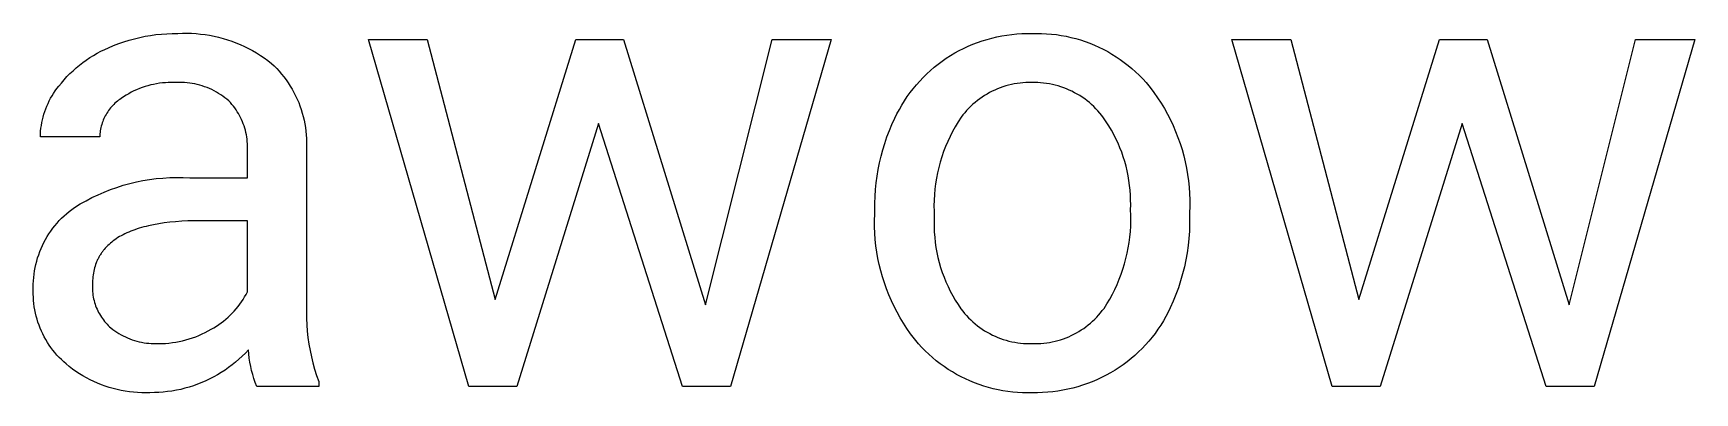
# Model space of a CAD drawing. Header units: millimetres. Extents: x 2840 to 6121, y 744 to 3036.
# Drawn here: x 5160.4 to 5254.7, y 885.3 to 905.7 of the extents above; entities that cross this region are included whole.
import ezdxf

# ---------------------------------------------------------------- set-up
doc = ezdxf.new("R2010")
doc.units = ezdxf.units.MM
doc.header["$MEASUREMENT"] = 0
doc.layers.add('Domyślny', color=7, linetype='Continuous', true_color=0x000000)

msp = doc.modelspace()

# ---------------------------------------------------------------- linework, layer by layer
at = {"layer": 'Domyślny'}
for p, q in [((5164.461, 904.817), (5164.681, 904.915)), ((5164.681, 904.915), (5164.967, 905.037)), ((5164.967, 905.037), (5165.257, 905.148)), ((5165.257, 905.148), (5165.55, 905.25)), ((5165.55, 905.25), (5165.847, 905.343)), ((5165.847, 905.343), (5166.146, 905.425)), ((5166.146, 905.425), (5166.448, 905.498)), ((5166.448, 905.498), (5166.753, 905.561)), ((5166.753, 905.561), (5167.059, 905.613)), ((5167.059, 905.613), (5167.366, 905.656)), ((5167.366, 905.656), (5167.675, 905.688)), ((5167.675, 905.688), (5167.985, 905.71)), ((5167.985, 905.71), (5168.296, 905.722)), ((5168.296, 905.722), (5168.606, 905.723)), ((5168.606, 905.723), (5168.866, 905.734)), ((5168.866, 905.734), (5169.125, 905.736)), ((5169.125, 905.736), (5169.384, 905.73)), ((5169.384, 905.73), (5169.643, 905.715)), ((5169.643, 905.715), (5169.902, 905.691)), ((5169.902, 905.691), (5170.159, 905.658)), ((5170.159, 905.658), (5170.415, 905.617)), ((5170.415, 905.617), (5170.67, 905.568)), ((5170.67, 905.568), (5170.923, 905.51)), ((5170.923, 905.51), (5171.174, 905.443)), ((5171.174, 905.443), (5171.422, 905.368)), ((5171.422, 905.368), (5171.668, 905.285)), ((5171.668, 905.285), (5171.91, 905.193)), ((5171.91, 905.193), (5172.15, 905.094)), ((5172.15, 905.094), (5172.386, 904.986)), ((5172.386, 904.986), (5172.619, 904.871)), ((5185.113, 885.673), (5179.419, 905.375)), ((5179.419, 905.375), (5182.756, 905.375)), ((5182.756, 905.375), (5186.619, 890.625)), ((5186.619, 890.625), (5191.188, 905.375)), ((5191.188, 905.375), (5193.89, 905.375)), ((5193.89, 905.375), (5198.552, 890.315)), ((5198.552, 890.315), (5202.322, 905.375)), ((5205.676, 905.375), (5199.966, 885.673)), ((5202.322, 905.375), (5205.676, 905.375)), ((5213.191, 904.877), (5213.45, 904.997)), ((5213.45, 904.997), (5213.713, 905.107)), ((5213.713, 905.107), (5213.979, 905.209)), ((5213.979, 905.209), (5214.248, 905.302)), ((5214.248, 905.302), (5214.521, 905.386)), ((5214.521, 905.386), (5214.796, 905.461)), ((5214.796, 905.461), (5215.073, 905.526)), ((5215.073, 905.526), (5215.353, 905.583)), ((5215.353, 905.583), (5215.634, 905.63)), ((5215.634, 905.63), (5215.917, 905.667)), ((5215.917, 905.667), (5216.2, 905.695)), ((5216.2, 905.695), (5216.485, 905.714)), ((5216.485, 905.714), (5216.77, 905.723)), ((5216.77, 905.723), (5217.055, 905.723)), ((5217.055, 905.723), (5217.335, 905.728)), ((5217.335, 905.728), (5217.615, 905.724)), ((5217.615, 905.724), (5217.895, 905.71)), ((5217.895, 905.71), (5218.175, 905.687)), ((5218.175, 905.687), (5218.453, 905.654)), ((5218.453, 905.654), (5218.73, 905.612)), ((5218.73, 905.612), (5219.006, 905.561)), ((5219.006, 905.561), (5219.279, 905.5)), ((5219.279, 905.5), (5219.551, 905.43)), ((5219.551, 905.43), (5219.819, 905.351)), ((5219.819, 905.351), (5220.085, 905.262)), ((5220.085, 905.262), (5220.348, 905.165)), ((5220.348, 905.165), (5220.608, 905.059)), ((5220.608, 905.059), (5220.863, 904.944)), ((5220.863, 904.944), (5221.115, 904.821)), ((5234.106, 885.673), (5228.412, 905.375)), ((5228.412, 905.375), (5231.75, 905.375)), ((5231.75, 905.375), (5235.613, 890.625)), ((5235.613, 890.625), (5240.181, 905.375)), ((5240.181, 905.375), (5242.884, 905.375)), ((5242.884, 905.375), (5247.545, 890.315)), ((5247.545, 890.315), (5251.315, 905.375)), ((5254.669, 905.375), (5248.959, 885.673)), ((5251.315, 905.375), (5254.669, 905.375)), ((5163.031, 903.924), (5163.222, 904.072)), ((5163.222, 904.072), (5163.417, 904.213)), ((5163.417, 904.213), (5163.617, 904.348)), ((5163.617, 904.348), (5163.822, 904.476)), ((5163.822, 904.476), (5164.031, 904.596)), ((5164.031, 904.596), (5164.244, 904.71)), ((5164.244, 904.71), (5164.461, 904.817)), ((5172.619, 904.871), (5172.847, 904.748)), ((5172.847, 904.748), (5173.071, 904.617)), ((5173.071, 904.617), (5173.291, 904.479)), ((5173.291, 904.479), (5173.506, 904.334)), ((5173.506, 904.334), (5173.715, 904.181)), ((5173.715, 904.181), (5173.92, 904.022)), ((5173.92, 904.022), (5174.073, 903.878)), ((5211.522, 903.802), (5211.743, 903.98)), ((5211.743, 903.98), (5211.97, 904.151)), ((5211.97, 904.151), (5212.202, 904.314)), ((5212.202, 904.314), (5212.44, 904.469)), ((5212.44, 904.469), (5212.686, 904.613)), ((5212.686, 904.613), (5212.936, 904.749)), ((5212.936, 904.749), (5213.191, 904.877)), ((5221.115, 904.821), (5221.362, 904.689)), ((5221.362, 904.689), (5221.605, 904.548)), ((5221.605, 904.548), (5221.843, 904.4)), ((5221.843, 904.4), (5222.075, 904.244)), ((5222.075, 904.244), (5222.303, 904.079)), ((5222.303, 904.079), (5222.524, 903.908)), ((5162.002, 902.908), (5162.159, 903.092)), ((5162.159, 903.092), (5162.322, 903.27)), ((5162.322, 903.27), (5162.491, 903.442)), ((5162.491, 903.442), (5162.665, 903.609)), ((5162.665, 903.609), (5162.846, 903.769)), ((5162.846, 903.769), (5163.031, 903.924)), ((5174.073, 903.878), (5174.22, 903.728)), ((5174.22, 903.728), (5174.362, 903.574)), ((5174.362, 903.574), (5174.499, 903.414)), ((5174.499, 903.414), (5174.63, 903.25)), ((5174.63, 903.25), (5174.756, 903.082)), ((5174.756, 903.082), (5174.876, 902.91)), ((5210.702, 903.019), (5210.897, 903.225)), ((5210.897, 903.225), (5211.099, 903.424)), ((5211.099, 903.424), (5211.308, 903.617)), ((5211.308, 903.617), (5211.522, 903.802)), ((5222.524, 903.908), (5222.74, 903.728)), ((5222.74, 903.728), (5222.949, 903.542)), ((5222.949, 903.542), (5223.152, 903.349)), ((5223.152, 903.349), (5223.348, 903.148)), ((5223.348, 903.148), (5223.537, 902.942)), ((5161.396, 902.04), (5161.478, 902.182)), ((5161.478, 902.182), (5161.564, 902.321)), ((5161.564, 902.321), (5161.655, 902.457)), ((5161.655, 902.457), (5161.751, 902.59)), ((5161.751, 902.59), (5161.852, 902.72)), ((5161.852, 902.72), (5162.002, 902.908)), ((5165.536, 902.126), (5165.397, 902.03)), ((5165.678, 902.216), (5165.536, 902.126)), ((5165.823, 902.301), (5165.678, 902.216)), ((5165.971, 902.382), (5165.823, 902.301)), ((5166.122, 902.457), (5165.971, 902.382)), ((5166.275, 902.527), (5166.122, 902.457)), ((5166.431, 902.592), (5166.275, 902.527)), ((5166.588, 902.651), (5166.431, 902.592)), ((5166.748, 902.705), (5166.588, 902.651)), ((5166.909, 902.753), (5166.748, 902.705)), ((5167.072, 902.796), (5166.909, 902.753)), ((5167.236, 902.833), (5167.072, 902.796)), ((5167.401, 902.865), (5167.236, 902.833)), ((5167.568, 902.891), (5167.401, 902.865)), ((5167.735, 902.911), (5167.568, 902.891)), ((5167.903, 902.925), (5167.735, 902.911)), ((5168.071, 902.934), (5167.903, 902.925)), ((5168.239, 902.937), (5168.071, 902.934)), ((5168.408, 902.934), (5168.239, 902.937)), ((5168.553, 902.942), (5168.408, 902.934)), ((5168.699, 902.945), (5168.553, 902.942)), ((5168.846, 902.943), (5168.699, 902.945)), ((5168.991, 902.936), (5168.846, 902.943)), ((5169.137, 902.924), (5168.991, 902.936)), ((5169.282, 902.906), (5169.137, 902.924)), ((5169.427, 902.884), (5169.282, 902.906)), ((5169.57, 902.857), (5169.427, 902.884)), ((5169.713, 902.825), (5169.57, 902.857)), ((5169.854, 902.788), (5169.713, 902.825)), ((5169.994, 902.746), (5169.854, 902.788)), ((5170.132, 902.699), (5169.994, 902.746)), ((5170.269, 902.648), (5170.132, 902.699)), ((5170.404, 902.592), (5170.269, 902.648)), ((5170.537, 902.531), (5170.404, 902.592)), ((5170.667, 902.466), (5170.537, 902.531)), ((5170.796, 902.396), (5170.667, 902.466)), ((5170.921, 902.322), (5170.796, 902.396)), ((5171.045, 902.243), (5170.921, 902.322)), ((5171.165, 902.16), (5171.045, 902.243)), ((5171.282, 902.073), (5171.165, 902.16)), ((5174.876, 902.91), (5174.99, 902.734)), ((5174.99, 902.734), (5175.098, 902.553)), ((5175.098, 902.553), (5175.199, 902.37)), ((5175.199, 902.37), (5175.295, 902.182)), ((5175.295, 902.182), (5175.384, 901.992)), ((5209.836, 901.897), (5209.994, 902.133)), ((5209.994, 902.133), (5210.16, 902.363)), ((5210.16, 902.363), (5210.333, 902.587)), ((5210.333, 902.587), (5210.514, 902.806)), ((5210.514, 902.806), (5210.702, 903.019)), ((5214.236, 902.107), (5214.1, 902.011)), ((5214.375, 902.197), (5214.236, 902.107)), ((5214.517, 902.283), (5214.375, 902.197)), ((5214.661, 902.364), (5214.517, 902.283)), ((5214.809, 902.44), (5214.661, 902.364)), ((5214.959, 902.51), (5214.809, 902.44)), ((5215.111, 902.576), (5214.959, 902.51)), ((5215.266, 902.636), (5215.111, 902.576)), ((5215.422, 902.691), (5215.266, 902.636)), ((5215.581, 902.74), (5215.422, 902.691)), ((5215.741, 902.784), (5215.581, 902.74)), ((5215.902, 902.822), (5215.741, 902.784)), ((5216.065, 902.855), (5215.902, 902.822)), ((5216.228, 902.883), (5216.065, 902.855)), ((5216.393, 902.904), (5216.228, 902.883)), ((5216.558, 902.92), (5216.393, 902.904)), ((5216.723, 902.93), (5216.558, 902.92)), ((5216.889, 902.935), (5216.723, 902.93)), ((5217.055, 902.934), (5216.889, 902.935)), ((5217.223, 902.935), (5217.055, 902.934)), ((5217.392, 902.931), (5217.223, 902.935)), ((5217.56, 902.921), (5217.392, 902.931)), ((5217.728, 902.905), (5217.56, 902.921)), ((5217.895, 902.884), (5217.728, 902.905)), ((5218.061, 902.857), (5217.895, 902.884)), ((5218.226, 902.824), (5218.061, 902.857)), ((5218.39, 902.785), (5218.226, 902.824)), ((5218.553, 902.74), (5218.39, 902.785)), ((5218.714, 902.691), (5218.553, 902.74)), ((5218.873, 902.635), (5218.714, 902.691)), ((5219.03, 902.574), (5218.873, 902.635)), ((5219.185, 902.508), (5219.03, 902.574)), ((5219.337, 902.436), (5219.185, 902.508)), ((5219.487, 902.359), (5219.337, 902.436)), ((5219.634, 902.277), (5219.487, 902.359)), ((5219.779, 902.19), (5219.634, 902.277)), ((5219.92, 902.098), (5219.779, 902.19)), ((5220.058, 902.001), (5219.92, 902.098)), ((5223.537, 902.942), (5223.765, 902.659)), ((5223.765, 902.659), (5223.983, 902.369)), ((5223.983, 902.369), (5224.191, 902.072)), ((5161.014, 901.135), (5161.065, 901.291)), ((5161.065, 901.291), (5161.121, 901.445)), ((5161.121, 901.445), (5161.182, 901.597)), ((5161.182, 901.597), (5161.248, 901.747)), ((5161.248, 901.747), (5161.32, 901.895)), ((5161.32, 901.895), (5161.396, 902.04)), ((5164.585, 901.205), (5164.539, 901.128)), ((5164.634, 901.281), (5164.585, 901.205)), ((5164.685, 901.354), (5164.634, 901.281)), ((5164.739, 901.426), (5164.685, 901.354)), ((5164.795, 901.496), (5164.739, 901.426)), ((5164.854, 901.564), (5164.795, 901.496)), ((5164.914, 901.63), (5164.854, 901.564)), ((5164.977, 901.694), (5164.914, 901.63)), ((5165.043, 901.756), (5164.977, 901.694)), ((5165.11, 901.816), (5165.043, 901.756)), ((5165.179, 901.873), (5165.11, 901.816)), ((5165.25, 901.928), (5165.179, 901.873)), ((5165.323, 901.98), (5165.25, 901.928)), ((5165.397, 902.03), (5165.323, 901.98)), ((5171.397, 901.982), (5171.282, 902.073)), ((5171.508, 901.887), (5171.397, 901.982)), ((5171.595, 901.793), (5171.508, 901.887)), ((5171.68, 901.696), (5171.595, 901.793)), ((5171.76, 901.596), (5171.68, 901.696)), ((5171.838, 901.493), (5171.76, 901.596)), ((5171.912, 901.388), (5171.838, 901.493)), ((5171.982, 901.281), (5171.912, 901.388)), ((5172.049, 901.171), (5171.982, 901.281)), ((5172.112, 901.058), (5172.049, 901.171)), ((5175.384, 901.992), (5175.466, 901.799)), ((5175.466, 901.799), (5175.541, 901.603)), ((5175.541, 901.603), (5175.61, 901.405)), ((5175.61, 901.405), (5175.673, 901.204)), ((5175.673, 901.204), (5175.728, 901.002)), ((5209.285, 900.905), (5209.41, 901.16)), ((5209.41, 901.16), (5209.544, 901.41)), ((5209.544, 901.41), (5209.686, 901.656)), ((5209.686, 901.656), (5209.836, 901.897)), ((5213.252, 901.222), (5213.148, 901.093)), ((5213.361, 901.347), (5213.252, 901.222)), ((5213.475, 901.468), (5213.361, 901.347)), ((5213.592, 901.585), (5213.475, 901.468)), ((5213.714, 901.698), (5213.592, 901.585)), ((5213.839, 901.807), (5213.714, 901.698)), ((5213.968, 901.911), (5213.839, 901.807)), ((5214.1, 902.011), (5213.968, 901.911)), ((5220.192, 901.9), (5220.058, 902.001)), ((5220.323, 901.794), (5220.192, 901.9)), ((5220.45, 901.683), (5220.323, 901.794)), ((5220.573, 901.568), (5220.45, 901.683)), ((5220.693, 901.449), (5220.573, 901.568)), ((5220.808, 901.326), (5220.693, 901.449)), ((5220.918, 901.199), (5220.808, 901.326)), ((5221.025, 901.068), (5220.918, 901.199)), ((5224.191, 902.072), (5224.389, 901.767)), ((5224.389, 901.767), (5224.577, 901.457)), ((5224.577, 901.457), (5224.754, 901.14)), ((5160.827, 900.172), (5160.844, 900.335)), ((5160.844, 900.335), (5160.867, 900.497)), ((5160.867, 900.497), (5160.896, 900.658)), ((5160.896, 900.658), (5160.93, 900.819)), ((5160.93, 900.819), (5160.969, 900.978)), ((5160.969, 900.978), (5161.014, 901.135)), ((5164.213, 900.202), (5164.201, 900.113)), ((5164.228, 900.29), (5164.213, 900.202)), ((5164.246, 900.378), (5164.228, 900.29)), ((5164.267, 900.466), (5164.246, 900.378)), ((5164.291, 900.552), (5164.267, 900.466)), ((5164.318, 900.638), (5164.291, 900.552)), ((5164.348, 900.722), (5164.318, 900.638)), ((5164.381, 900.806), (5164.348, 900.722)), ((5164.416, 900.889), (5164.381, 900.806)), ((5164.454, 900.97), (5164.416, 900.889)), ((5164.495, 901.05), (5164.454, 900.97)), ((5164.539, 901.128), (5164.495, 901.05)), ((5172.171, 900.944), (5172.112, 901.058)), ((5172.226, 900.828), (5172.171, 900.944)), ((5172.277, 900.71), (5172.226, 900.828)), ((5172.324, 900.59), (5172.277, 900.71)), ((5172.367, 900.469), (5172.324, 900.59)), ((5172.406, 900.347), (5172.367, 900.469)), ((5172.44, 900.223), (5172.406, 900.347)), ((5172.471, 900.098), (5172.44, 900.223)), ((5175.728, 901.002), (5175.776, 900.797)), ((5175.776, 900.797), (5175.817, 900.591)), ((5175.817, 900.591), (5175.851, 900.384)), ((5175.851, 900.384), (5175.879, 900.176)), ((5192.476, 900.604), (5187.834, 885.673)), ((5197.244, 885.673), (5192.476, 900.604)), ((5208.842, 899.844), (5208.978, 900.203)), ((5208.978, 900.203), (5209.126, 900.557)), ((5209.126, 900.557), (5209.285, 900.905)), ((5212.716, 900.429), (5212.565, 900.155)), ((5212.877, 900.698), (5212.716, 900.429)), ((5213.047, 900.961), (5212.877, 900.698)), ((5213.148, 901.093), (5213.047, 900.961)), ((5221.126, 900.934), (5221.025, 901.068)), ((5221.283, 900.705), (5221.126, 900.934)), ((5221.432, 900.472), (5221.283, 900.705)), ((5221.573, 900.233), (5221.432, 900.472)), ((5221.706, 899.99), (5221.573, 900.233)), ((5224.754, 901.14), (5224.92, 900.817)), ((5224.92, 900.817), (5225.075, 900.489)), ((5225.075, 900.489), (5225.218, 900.155)), ((5241.47, 900.604), (5236.828, 885.673)), ((5246.237, 885.673), (5241.47, 900.604)), ((5160.81, 899.844), (5160.815, 900.008)), ((5164.182, 899.844), (5160.81, 899.844)), ((5160.815, 900.008), (5160.827, 900.172)), ((5164.185, 899.934), (5164.182, 899.844)), ((5164.191, 900.024), (5164.185, 899.934)), ((5164.201, 900.113), (5164.191, 900.024)), ((5172.497, 899.972), (5172.471, 900.098)), ((5172.519, 899.845), (5172.497, 899.972)), ((5172.537, 899.718), (5172.519, 899.845)), ((5172.55, 899.59), (5172.537, 899.718)), ((5172.559, 899.462), (5172.55, 899.59)), ((5172.563, 899.333), (5172.559, 899.462)), ((5172.564, 899.205), (5172.563, 899.333)), ((5175.879, 900.176), (5175.899, 899.967)), ((5175.899, 899.967), (5175.911, 899.757)), ((5175.911, 899.757), (5175.917, 899.547)), ((5175.917, 899.547), (5175.916, 899.338)), ((5175.916, 899.338), (5175.916, 890.277)), ((5208.605, 899.115), (5208.718, 899.481)), ((5208.718, 899.481), (5208.842, 899.844)), ((5212.168, 899.304), (5212.055, 899.011)), ((5212.29, 899.592), (5212.168, 899.304)), ((5212.423, 899.876), (5212.29, 899.592)), ((5212.565, 900.155), (5212.423, 899.876)), ((5221.831, 899.743), (5221.706, 899.99)), ((5221.948, 899.492), (5221.831, 899.743)), ((5222.056, 899.237), (5221.948, 899.492)), ((5225.218, 900.155), (5225.351, 899.818)), ((5225.351, 899.818), (5225.472, 899.475)), ((5225.472, 899.475), (5225.581, 899.129)), ((5172.559, 899.076), (5172.564, 899.205)), ((5172.559, 897.529), (5172.559, 899.076)), ((5208.342, 897.995), (5208.418, 898.371)), ((5208.418, 898.371), (5208.505, 898.745)), ((5208.505, 898.745), (5208.605, 899.115)), ((5211.861, 898.416), (5211.78, 898.113)), ((5211.953, 898.715), (5211.861, 898.416)), ((5212.055, 899.011), (5211.953, 898.715)), ((5222.156, 898.979), (5222.056, 899.237)), ((5222.247, 898.717), (5222.156, 898.979)), ((5222.33, 898.452), (5222.247, 898.717)), ((5222.403, 898.185), (5222.33, 898.452)), ((5225.581, 899.129), (5225.679, 898.78)), ((5225.679, 898.78), (5225.764, 898.427)), ((5225.764, 898.427), (5225.838, 898.072)), ((5166.632, 897.365), (5167.009, 897.428)), ((5167.009, 897.428), (5167.388, 897.478)), ((5167.388, 897.478), (5167.768, 897.514)), ((5167.768, 897.514), (5168.15, 897.538)), ((5168.15, 897.538), (5168.532, 897.548)), ((5168.532, 897.548), (5168.914, 897.545)), ((5168.914, 897.545), (5169.296, 897.529)), ((5169.296, 897.529), (5172.559, 897.529)), ((5208.228, 897.237), (5208.279, 897.617)), ((5208.279, 897.617), (5208.342, 897.995)), ((5211.648, 897.501), (5211.598, 897.191)), ((5211.709, 897.808), (5211.648, 897.501)), ((5211.78, 898.113), (5211.709, 897.808)), ((5222.468, 897.916), (5222.403, 898.185)), ((5222.524, 897.645), (5222.468, 897.916)), ((5222.57, 897.372), (5222.524, 897.645)), ((5225.838, 898.072), (5225.899, 897.714)), ((5225.899, 897.714), (5225.949, 897.354)), ((5163.74, 896.403), (5164.085, 896.566)), ((5164.085, 896.566), (5164.436, 896.718)), ((5164.436, 896.718), (5164.792, 896.857)), ((5164.792, 896.857), (5165.153, 896.984)), ((5165.153, 896.984), (5165.517, 897.099)), ((5165.517, 897.099), (5165.886, 897.2)), ((5165.886, 897.2), (5166.257, 897.289)), ((5166.257, 897.289), (5166.632, 897.365)), ((5208.152, 896.09), (5208.165, 896.473)), ((5208.165, 896.473), (5208.19, 896.855)), ((5208.19, 896.855), (5208.228, 897.237)), ((5211.53, 896.569), (5211.513, 896.256)), ((5211.559, 896.881), (5211.53, 896.569)), ((5211.598, 897.191), (5211.559, 896.881)), ((5222.608, 897.097), (5222.57, 897.372)), ((5222.637, 896.821), (5222.608, 897.097)), ((5222.656, 896.545), (5222.637, 896.821)), ((5222.666, 896.268), (5222.656, 896.545)), ((5225.949, 897.354), (5225.986, 896.993)), ((5225.986, 896.993), (5226.011, 896.631)), ((5226.011, 896.631), (5226.024, 896.268)), ((5162.153, 895.362), (5162.293, 895.489)), ((5162.293, 895.489), (5162.439, 895.611)), ((5162.439, 895.611), (5162.588, 895.729)), ((5162.588, 895.729), (5162.741, 895.841)), ((5162.741, 895.841), (5163.068, 896.04)), ((5163.068, 896.04), (5163.401, 896.227)), ((5163.401, 896.227), (5163.74, 896.403)), ((5208.152, 895.706), (5208.152, 896.09)), ((5208.152, 895.469), (5208.152, 895.706)), ((5211.513, 896.256), (5211.506, 895.943)), ((5211.506, 895.943), (5211.51, 895.629)), ((5211.51, 895.629), (5211.525, 895.317)), ((5222.659, 895.714), (5222.667, 895.991)), ((5222.672, 895.404), (5222.659, 895.714)), ((5222.667, 895.991), (5222.666, 896.268)), ((5226.024, 895.905), (5226.012, 895.543)), ((5226.012, 895.543), (5226.012, 895.306)), ((5226.024, 896.268), (5226.024, 895.905)), ((5161.407, 894.503), (5161.519, 894.657)), ((5161.519, 894.657), (5161.636, 894.806)), ((5161.636, 894.806), (5161.758, 894.952)), ((5161.758, 894.952), (5161.885, 895.093)), ((5161.885, 895.093), (5162.016, 895.23)), ((5162.016, 895.23), (5162.153, 895.362)), ((5166.174, 894.579), (5166.055, 894.536)), ((5166.296, 894.621), (5166.174, 894.579)), ((5166.42, 894.66), (5166.296, 894.621)), ((5166.548, 894.698), (5166.42, 894.66)), ((5166.679, 894.735), (5166.548, 894.698)), ((5166.813, 894.769), (5166.679, 894.735)), ((5166.95, 894.802), (5166.813, 894.769)), ((5167.233, 894.862), (5166.95, 894.802)), ((5167.528, 894.915), (5167.233, 894.862)), ((5167.835, 894.961), (5167.528, 894.915)), ((5168.154, 894.999), (5167.835, 894.961)), ((5168.485, 895.031), (5168.154, 894.999)), ((5168.829, 895.056), (5168.485, 895.031)), ((5169.184, 895.074), (5168.829, 895.056)), ((5169.551, 895.084), (5169.184, 895.074)), ((5169.93, 895.088), (5169.551, 895.084)), ((5172.559, 895.088), (5169.93, 895.088)), ((5172.559, 891.056), (5172.559, 895.088)), ((5208.141, 895.108), (5208.152, 895.469)), ((5208.141, 894.746), (5208.141, 895.108)), ((5208.154, 894.385), (5208.141, 894.746)), ((5211.525, 895.317), (5211.515, 895.025)), ((5211.515, 895.025), (5211.516, 894.733)), ((5211.516, 894.733), (5211.527, 894.441)), ((5222.649, 894.473), (5222.667, 894.783)), ((5222.667, 894.783), (5222.675, 895.093)), ((5222.675, 895.093), (5222.672, 895.404)), ((5226.012, 894.897), (5225.997, 894.488)), ((5226.012, 895.306), (5226.012, 894.897)), ((5160.853, 893.51), (5160.931, 893.683)), ((5160.931, 893.683), (5161.015, 893.853)), ((5161.015, 893.853), (5161.104, 894.021)), ((5161.104, 894.021), (5161.2, 894.185)), ((5161.2, 894.185), (5161.301, 894.346)), ((5161.301, 894.346), (5161.407, 894.503)), ((5164.562, 893.604), (5164.494, 893.531)), ((5164.632, 893.676), (5164.562, 893.604)), ((5164.706, 893.745), (5164.632, 893.676)), ((5164.783, 893.813), (5164.706, 893.745)), ((5164.863, 893.879), (5164.783, 893.813)), ((5164.945, 893.944), (5164.863, 893.879)), ((5165.031, 894.006), (5164.945, 893.944)), ((5165.12, 894.067), (5165.031, 894.006)), ((5165.212, 894.127), (5165.12, 894.067)), ((5165.307, 894.184), (5165.212, 894.127)), ((5165.404, 894.239), (5165.307, 894.184)), ((5165.505, 894.293), (5165.404, 894.239)), ((5165.609, 894.345), (5165.505, 894.293)), ((5165.716, 894.396), (5165.609, 894.345)), ((5165.826, 894.444), (5165.716, 894.396)), ((5165.939, 894.491), (5165.826, 894.444)), ((5166.055, 894.536), (5165.939, 894.491)), ((5208.18, 894.025), (5208.154, 894.385)), ((5208.217, 893.665), (5208.18, 894.025)), ((5208.267, 893.307), (5208.217, 893.665)), ((5211.527, 894.441), (5211.548, 894.15)), ((5211.548, 894.15), (5211.579, 893.86)), ((5211.579, 893.86), (5211.621, 893.571)), ((5222.531, 893.549), (5222.581, 893.855)), ((5222.581, 893.855), (5222.62, 894.164)), ((5222.62, 894.164), (5222.649, 894.473)), ((5225.926, 893.673), (5225.869, 893.269)), ((5225.969, 894.08), (5225.926, 893.673)), ((5225.997, 894.488), (5225.969, 894.08)), ((5160.556, 892.609), (5160.603, 892.793)), ((5160.603, 892.793), (5160.656, 892.976)), ((5160.656, 892.976), (5160.716, 893.156)), ((5160.716, 893.156), (5160.781, 893.334)), ((5160.781, 893.334), (5160.853, 893.51)), ((5163.982, 892.701), (5163.948, 892.608)), ((5164.001, 892.747), (5163.982, 892.701)), ((5164.02, 892.792), (5164.001, 892.747)), ((5164.04, 892.837), (5164.02, 892.792)), ((5164.06, 892.881), (5164.04, 892.837)), ((5164.082, 892.925), (5164.06, 892.881)), ((5164.104, 892.969), (5164.082, 892.925)), ((5164.127, 893.012), (5164.104, 892.969)), ((5164.151, 893.054), (5164.127, 893.012)), ((5164.175, 893.096), (5164.151, 893.054)), ((5164.2, 893.138), (5164.175, 893.096)), ((5164.226, 893.179), (5164.2, 893.138)), ((5164.253, 893.22), (5164.226, 893.179)), ((5164.281, 893.26), (5164.253, 893.22)), ((5164.309, 893.3), (5164.281, 893.26)), ((5164.338, 893.34), (5164.309, 893.3)), ((5164.367, 893.379), (5164.338, 893.34)), ((5164.398, 893.418), (5164.367, 893.379)), ((5164.429, 893.456), (5164.398, 893.418)), ((5164.494, 893.531), (5164.429, 893.456)), ((5208.329, 892.951), (5208.267, 893.307)), ((5208.403, 892.597), (5208.329, 892.951)), ((5211.621, 893.571), (5211.672, 893.284)), ((5211.672, 893.284), (5211.733, 892.998)), ((5211.733, 892.998), (5211.805, 892.715)), ((5211.805, 892.715), (5211.886, 892.435)), ((5222.32, 892.642), (5222.401, 892.942)), ((5222.401, 892.942), (5222.471, 893.244)), ((5222.471, 893.244), (5222.531, 893.549)), ((5225.798, 892.866), (5225.712, 892.466)), ((5225.869, 893.269), (5225.798, 892.866)), ((5160.417, 891.671), (5160.432, 891.861)), ((5160.432, 891.861), (5160.453, 892.049)), ((5160.453, 892.049), (5160.481, 892.237)), ((5160.481, 892.237), (5160.515, 892.424)), ((5160.515, 892.424), (5160.556, 892.609)), ((5163.779, 891.804), (5163.771, 891.695)), ((5163.789, 891.91), (5163.779, 891.804)), ((5163.803, 892.015), (5163.789, 891.91)), ((5163.82, 892.119), (5163.803, 892.015)), ((5163.839, 892.22), (5163.82, 892.119)), ((5163.862, 892.32), (5163.839, 892.22)), ((5163.887, 892.418), (5163.862, 892.32)), ((5163.916, 892.514), (5163.887, 892.418)), ((5163.948, 892.608), (5163.916, 892.514)), ((5208.488, 892.246), (5208.403, 892.597)), ((5208.586, 891.898), (5208.488, 892.246)), ((5208.695, 891.554), (5208.586, 891.898)), ((5211.886, 892.435), (5211.977, 892.157)), ((5211.977, 892.157), (5212.077, 891.883)), ((5212.077, 891.883), (5212.187, 891.613)), ((5221.898, 891.474), (5222.018, 891.761)), ((5222.018, 891.761), (5222.129, 892.051)), ((5222.129, 892.051), (5222.23, 892.345)), ((5222.23, 892.345), (5222.32, 892.642)), ((5225.614, 892.069), (5225.501, 891.676)), ((5225.712, 892.466), (5225.614, 892.069)), ((5160.407, 891.292), (5160.409, 891.482)), ((5160.412, 891.102), (5160.407, 891.292)), ((5160.409, 891.482), (5160.417, 891.671)), ((5160.411, 890.922), (5160.412, 891.102)), ((5160.416, 890.741), (5160.411, 890.922)), ((5163.765, 891.473), (5163.762, 891.37)), ((5163.762, 891.37), (5163.762, 891.267)), ((5163.762, 891.267), (5163.765, 891.164)), ((5163.767, 891.585), (5163.765, 891.473)), ((5163.765, 891.164), (5163.772, 891.061)), ((5163.771, 891.695), (5163.767, 891.585)), ((5163.772, 891.061), (5163.782, 890.959)), ((5163.782, 890.959), (5163.796, 890.857)), ((5163.796, 890.857), (5163.813, 890.755)), ((5172.4, 890.763), (5172.482, 890.908)), ((5172.482, 890.908), (5172.559, 891.056)), ((5208.816, 891.213), (5208.695, 891.554)), ((5208.949, 890.877), (5208.816, 891.213)), ((5209.092, 890.545), (5208.949, 890.877)), ((5212.187, 891.613), (5212.306, 891.347)), ((5212.306, 891.347), (5212.435, 891.085)), ((5212.435, 891.085), (5212.572, 890.827)), ((5212.572, 890.827), (5212.719, 890.575)), ((5221.479, 890.642), (5221.628, 890.915)), ((5221.628, 890.915), (5221.767, 891.192)), ((5221.767, 891.192), (5221.898, 891.474)), ((5225.235, 890.903), (5225.082, 890.524)), ((5225.375, 891.287), (5225.235, 890.903)), ((5225.501, 891.676), (5225.375, 891.287)), ((5160.427, 890.561), (5160.416, 890.741)), ((5160.444, 890.381), (5160.427, 890.561)), ((5160.468, 890.202), (5160.444, 890.381)), ((5160.498, 890.024), (5160.468, 890.202)), ((5160.533, 889.847), (5160.498, 890.024)), ((5160.575, 889.671), (5160.533, 889.847)), ((5163.813, 890.755), (5163.833, 890.655)), ((5163.833, 890.655), (5163.857, 890.554)), ((5163.857, 890.554), (5163.885, 890.455)), ((5163.885, 890.455), (5163.915, 890.357)), ((5163.915, 890.357), (5163.949, 890.26)), ((5163.949, 890.26), (5163.986, 890.164)), ((5163.986, 890.164), (5164.026, 890.069)), ((5164.026, 890.069), (5164.07, 889.976)), ((5164.07, 889.976), (5164.117, 889.884)), ((5164.117, 889.884), (5164.166, 889.794)), ((5171.58, 889.719), (5171.697, 889.837)), ((5171.697, 889.837), (5171.811, 889.959)), ((5171.811, 889.959), (5171.92, 890.084)), ((5171.92, 890.084), (5172.025, 890.213)), ((5172.025, 890.213), (5172.126, 890.346)), ((5172.126, 890.346), (5172.222, 890.482)), ((5172.222, 890.482), (5172.314, 890.621)), ((5172.314, 890.621), (5172.4, 890.763)), ((5175.916, 890.277), (5175.907, 889.91)), ((5175.907, 889.91), (5175.911, 889.544)), ((5209.247, 890.219), (5209.092, 890.545)), ((5209.413, 889.898), (5209.247, 890.219)), ((5209.59, 889.582), (5209.413, 889.898)), ((5212.719, 890.575), (5212.874, 890.328)), ((5212.874, 890.328), (5213.038, 890.086)), ((5213.038, 890.086), (5213.139, 889.953)), ((5213.139, 889.953), (5213.246, 889.823)), ((5220.849, 889.733), (5220.955, 889.856)), ((5220.955, 889.856), (5221.056, 889.983)), ((5221.056, 889.983), (5221.154, 890.113)), ((5221.154, 890.113), (5221.321, 890.375)), ((5221.321, 890.375), (5221.479, 890.642)), ((5224.792, 889.896), (5224.66, 889.646)), ((5224.916, 890.15), (5224.792, 889.896)), ((5225.082, 890.524), (5224.916, 890.15)), ((5160.623, 889.497), (5160.575, 889.671)), ((5160.677, 889.325), (5160.623, 889.497)), ((5160.736, 889.155), (5160.677, 889.325)), ((5160.801, 888.986), (5160.736, 889.155)), ((5160.872, 888.82), (5160.801, 888.986)), ((5164.166, 889.794), (5164.219, 889.706)), ((5164.219, 889.706), (5164.274, 889.619)), ((5164.274, 889.619), (5164.333, 889.534)), ((5164.333, 889.534), (5164.394, 889.452)), ((5164.394, 889.452), (5164.458, 889.371)), ((5164.458, 889.371), (5164.525, 889.293)), ((5164.525, 889.293), (5164.594, 889.217)), ((5164.594, 889.217), (5164.666, 889.143)), ((5164.666, 889.143), (5164.74, 889.072)), ((5164.74, 889.072), (5164.817, 889.003)), ((5164.817, 889.003), (5164.926, 888.918)), ((5164.926, 888.918), (5165.038, 888.837)), ((5170.34, 888.834), (5170.511, 888.931)), ((5170.511, 888.931), (5170.655, 889.013)), ((5170.655, 889.013), (5170.797, 889.1)), ((5170.797, 889.1), (5170.936, 889.192)), ((5170.936, 889.192), (5171.072, 889.289)), ((5171.072, 889.289), (5171.204, 889.39)), ((5171.204, 889.39), (5171.333, 889.495)), ((5171.333, 889.495), (5171.458, 889.605)), ((5171.458, 889.605), (5171.58, 889.719)), ((5175.911, 889.544), (5175.927, 889.178)), ((5175.927, 889.178), (5175.955, 888.813)), ((5209.777, 889.273), (5209.59, 889.582)), ((5209.974, 888.971), (5209.777, 889.273)), ((5210.182, 888.675), (5209.974, 888.971)), ((5213.246, 889.823), (5213.356, 889.698)), ((5213.356, 889.698), (5213.471, 889.576)), ((5213.471, 889.576), (5213.59, 889.458)), ((5213.59, 889.458), (5213.712, 889.344)), ((5213.712, 889.344), (5213.839, 889.235)), ((5213.839, 889.235), (5213.97, 889.13)), ((5213.97, 889.13), (5214.104, 889.029)), ((5214.104, 889.029), (5214.241, 888.934)), ((5214.241, 888.934), (5214.382, 888.843)), ((5219.866, 888.887), (5220.001, 888.978)), ((5220.001, 888.978), (5220.132, 889.073)), ((5220.132, 889.073), (5220.261, 889.173)), ((5220.261, 889.173), (5220.386, 889.277)), ((5220.386, 889.277), (5220.507, 889.385)), ((5220.507, 889.385), (5220.625, 889.497)), ((5220.625, 889.497), (5220.739, 889.613)), ((5220.739, 889.613), (5220.849, 889.733)), ((5224.215, 888.924), (5224.05, 888.694)), ((5224.371, 889.16), (5224.215, 888.924)), ((5224.52, 889.4), (5224.371, 889.16)), ((5224.66, 889.646), (5224.52, 889.4)), ((5160.949, 888.657), (5160.872, 888.82)), ((5161.031, 888.496), (5160.949, 888.657)), ((5161.119, 888.338), (5161.031, 888.496)), ((5161.212, 888.183), (5161.119, 888.338)), ((5161.31, 888.032), (5161.212, 888.183)), ((5161.414, 887.884), (5161.31, 888.032)), ((5165.038, 888.837), (5165.153, 888.76)), ((5165.153, 888.76), (5165.271, 888.686)), ((5165.271, 888.686), (5165.391, 888.617)), ((5165.391, 888.617), (5165.513, 888.552)), ((5165.513, 888.552), (5165.637, 888.491)), ((5165.637, 888.491), (5165.764, 888.435)), ((5165.764, 888.435), (5165.892, 888.382)), ((5165.892, 888.382), (5166.022, 888.335)), ((5166.022, 888.335), (5166.153, 888.291)), ((5166.153, 888.291), (5166.286, 888.253)), ((5166.286, 888.253), (5166.42, 888.219)), ((5166.42, 888.219), (5166.556, 888.189)), ((5166.556, 888.189), (5166.692, 888.164)), ((5166.692, 888.164), (5166.829, 888.144)), ((5166.829, 888.144), (5166.966, 888.128)), ((5166.966, 888.128), (5167.104, 888.117)), ((5167.104, 888.117), (5167.243, 888.111)), ((5167.243, 888.111), (5167.381, 888.11)), ((5167.381, 888.11), (5167.519, 888.114)), ((5167.519, 888.114), (5167.716, 888.117)), ((5167.716, 888.117), (5167.911, 888.127)), ((5167.911, 888.127), (5168.107, 888.143)), ((5168.107, 888.143), (5168.302, 888.166)), ((5168.302, 888.166), (5168.495, 888.195)), ((5168.495, 888.195), (5168.688, 888.231)), ((5168.688, 888.231), (5168.88, 888.273)), ((5168.88, 888.273), (5169.07, 888.322)), ((5169.07, 888.322), (5169.258, 888.376)), ((5169.258, 888.376), (5169.445, 888.438)), ((5169.445, 888.438), (5169.629, 888.505)), ((5169.629, 888.505), (5169.811, 888.578)), ((5169.811, 888.578), (5169.99, 888.658)), ((5169.99, 888.658), (5170.167, 888.743)), ((5170.167, 888.743), (5170.34, 888.834)), ((5175.955, 888.813), (5175.995, 888.449)), ((5175.995, 888.449), (5176.046, 888.086)), ((5176.046, 888.086), (5176.11, 887.725)), ((5210.4, 888.386), (5210.182, 888.675)), ((5210.627, 888.105), (5210.4, 888.386)), ((5210.816, 887.899), (5210.627, 888.105)), ((5214.382, 888.843), (5214.525, 888.757)), ((5214.525, 888.757), (5214.672, 888.676)), ((5214.672, 888.676), (5214.821, 888.6)), ((5214.821, 888.6), (5214.973, 888.529)), ((5214.973, 888.529), (5215.127, 888.464)), ((5215.127, 888.464), (5215.283, 888.404)), ((5215.283, 888.404), (5215.441, 888.35)), ((5215.441, 888.35), (5215.601, 888.3)), ((5215.601, 888.3), (5215.763, 888.257)), ((5215.763, 888.257), (5215.926, 888.219)), ((5215.926, 888.219), (5216.09, 888.187)), ((5216.09, 888.187), (5216.256, 888.16)), ((5216.256, 888.16), (5216.422, 888.139)), ((5216.422, 888.139), (5216.588, 888.124)), ((5216.588, 888.124), (5216.756, 888.115)), ((5216.756, 888.115), (5216.923, 888.111)), ((5216.923, 888.111), (5217.09, 888.114)), ((5217.09, 888.114), (5217.253, 888.111)), ((5217.253, 888.111), (5217.415, 888.114)), ((5217.415, 888.114), (5217.578, 888.123)), ((5217.578, 888.123), (5217.74, 888.137)), ((5217.74, 888.137), (5217.901, 888.156)), ((5217.901, 888.156), (5218.062, 888.181)), ((5218.062, 888.181), (5218.221, 888.212)), ((5218.221, 888.212), (5218.38, 888.247)), ((5218.38, 888.247), (5218.537, 888.288)), ((5218.537, 888.288), (5218.693, 888.335)), ((5218.693, 888.335), (5218.847, 888.386)), ((5218.847, 888.386), (5219, 888.443)), ((5219, 888.443), (5219.15, 888.504)), ((5219.15, 888.504), (5219.298, 888.571)), ((5219.298, 888.571), (5219.444, 888.643)), ((5219.444, 888.643), (5219.587, 888.72)), ((5219.587, 888.72), (5219.728, 888.801)), ((5219.728, 888.801), (5219.866, 888.887)), ((5223.511, 888.04), (5223.317, 887.835)), ((5223.698, 888.252), (5223.511, 888.04)), ((5223.878, 888.47), (5223.698, 888.252)), ((5224.05, 888.694), (5223.878, 888.47)), ((5161.522, 887.74), (5161.414, 887.884)), ((5161.635, 887.599), (5161.522, 887.74)), ((5161.753, 887.462), (5161.635, 887.599)), ((5161.876, 887.33), (5161.753, 887.462)), ((5162.003, 887.202), (5161.876, 887.33)), ((5162.134, 887.078), (5162.003, 887.202)), ((5162.27, 886.958), (5162.134, 887.078)), ((5171.889, 887.065), (5171.694, 886.907)), ((5172.079, 887.23), (5171.889, 887.065)), ((5172.263, 887.4), (5172.079, 887.23)), ((5172.442, 887.577), (5172.263, 887.4)), ((5172.614, 887.759), (5172.442, 887.577)), ((5172.635, 887.522), (5172.614, 887.759)), ((5172.665, 887.285), (5172.635, 887.522)), ((5172.702, 887.049), (5172.665, 887.285)), ((5172.747, 886.815), (5172.702, 887.049)), ((5176.11, 887.725), (5176.186, 887.367)), ((5176.186, 887.367), (5176.273, 887.011)), ((5176.273, 887.011), (5176.372, 886.659)), ((5211.011, 887.699), (5210.816, 887.899)), ((5211.213, 887.506), (5211.011, 887.699)), ((5211.422, 887.32), (5211.213, 887.506)), ((5211.637, 887.141), (5211.422, 887.32)), ((5211.857, 886.969), (5211.637, 887.141)), ((5222.474, 887.082), (5222.248, 886.912)), ((5222.694, 887.259), (5222.474, 887.082)), ((5222.908, 887.444), (5222.694, 887.259)), ((5223.115, 887.636), (5222.908, 887.444)), ((5223.317, 887.835), (5223.115, 887.636)), ((5162.451, 886.81), (5162.27, 886.958)), ((5162.637, 886.668), (5162.451, 886.81)), ((5162.828, 886.533), (5162.637, 886.668)), ((5163.023, 886.404), (5162.828, 886.533)), ((5163.223, 886.282), (5163.023, 886.404)), ((5163.426, 886.166), (5163.223, 886.282)), ((5163.634, 886.057), (5163.426, 886.166)), ((5170.422, 886.106), (5170.196, 885.998)), ((5170.645, 886.221), (5170.422, 886.106)), ((5170.864, 886.344), (5170.645, 886.221)), ((5171.078, 886.475), (5170.864, 886.344)), ((5171.288, 886.612), (5171.078, 886.475)), ((5171.494, 886.756), (5171.288, 886.612)), ((5171.694, 886.907), (5171.494, 886.756)), ((5172.799, 886.582), (5172.747, 886.815)), ((5172.859, 886.351), (5172.799, 886.582)), ((5172.927, 886.123), (5172.859, 886.351)), ((5173.002, 885.896), (5172.927, 886.123)), ((5176.372, 886.659), (5176.483, 886.309)), ((5176.483, 886.309), (5176.605, 885.964)), ((5212.084, 886.805), (5211.857, 886.969)), ((5212.316, 886.649), (5212.084, 886.805)), ((5212.553, 886.501), (5212.316, 886.649)), ((5212.795, 886.36), (5212.553, 886.501)), ((5213.041, 886.229), (5212.795, 886.36)), ((5213.292, 886.105), (5213.041, 886.229)), ((5213.547, 885.99), (5213.292, 886.105)), ((5221.016, 886.181), (5220.753, 886.059)), ((5221.275, 886.311), (5221.016, 886.181)), ((5221.529, 886.449), (5221.275, 886.311)), ((5221.779, 886.596), (5221.529, 886.449)), ((5222.016, 886.75), (5221.779, 886.596)), ((5222.248, 886.912), (5222.016, 886.75)), ((5163.845, 885.956), (5163.634, 886.057)), ((5164.059, 885.861), (5163.845, 885.956)), ((5164.276, 885.774), (5164.059, 885.861)), ((5164.496, 885.695), (5164.276, 885.774)), ((5164.719, 885.622), (5164.496, 885.695)), ((5164.944, 885.558), (5164.719, 885.622)), ((5165.171, 885.5), (5164.944, 885.558)), ((5165.399, 885.451), (5165.171, 885.5)), ((5165.63, 885.409), (5165.399, 885.451)), ((5165.861, 885.375), (5165.63, 885.409)), ((5166.094, 885.349), (5165.861, 885.375)), ((5166.327, 885.331), (5166.094, 885.349)), ((5166.561, 885.321), (5166.327, 885.331)), ((5166.795, 885.318), (5166.561, 885.321)), ((5167.029, 885.324), (5166.795, 885.318)), ((5167.28, 885.326), (5167.029, 885.324)), ((5167.531, 885.336), (5167.28, 885.326)), ((5167.781, 885.355), (5167.531, 885.336)), ((5168.031, 885.383), (5167.781, 885.355)), ((5168.279, 885.418), (5168.031, 885.383)), ((5168.526, 885.462), (5168.279, 885.418)), ((5168.772, 885.514), (5168.526, 885.462)), ((5169.015, 885.575), (5168.772, 885.514)), ((5169.257, 885.644), (5169.015, 885.575)), ((5169.496, 885.72), (5169.257, 885.644)), ((5169.732, 885.805), (5169.496, 885.72)), ((5169.965, 885.897), (5169.732, 885.805)), ((5170.196, 885.998), (5169.965, 885.897)), ((5173.085, 885.673), (5173.002, 885.896)), ((5176.605, 885.673), (5173.085, 885.673)), ((5176.605, 885.964), (5176.605, 885.673)), ((5187.834, 885.673), (5185.113, 885.673)), ((5199.966, 885.673), (5197.244, 885.673)), ((5213.806, 885.884), (5213.547, 885.99)), ((5214.068, 885.787), (5213.806, 885.884)), ((5214.333, 885.698), (5214.068, 885.787)), ((5214.601, 885.619), (5214.333, 885.698)), ((5214.872, 885.549), (5214.601, 885.619)), ((5215.145, 885.488), (5214.872, 885.549)), ((5215.419, 885.436), (5215.145, 885.488)), ((5215.696, 885.394), (5215.419, 885.436)), ((5215.973, 885.361), (5215.696, 885.394)), ((5216.252, 885.338), (5215.973, 885.361)), ((5216.531, 885.323), (5216.252, 885.338)), ((5216.811, 885.319), (5216.531, 885.323)), ((5217.09, 885.324), (5216.811, 885.319)), ((5217.38, 885.323), (5217.09, 885.324)), ((5217.669, 885.332), (5217.38, 885.323)), ((5217.958, 885.351), (5217.669, 885.332)), ((5218.247, 885.379), (5217.958, 885.351)), ((5218.534, 885.417), (5218.247, 885.379)), ((5218.819, 885.465), (5218.534, 885.417)), ((5219.103, 885.522), (5218.819, 885.465)), ((5219.385, 885.588), (5219.103, 885.522)), ((5219.665, 885.664), (5219.385, 885.588)), ((5219.942, 885.749), (5219.665, 885.664)), ((5220.215, 885.844), (5219.942, 885.749)), ((5220.486, 885.947), (5220.215, 885.844)), ((5220.753, 886.059), (5220.486, 885.947)), ((5236.828, 885.673), (5234.106, 885.673)), ((5248.959, 885.673), (5246.237, 885.673))]:
    msp.add_line(p, q, dxfattribs=at)

doc.saveas('drawing.dxf')
